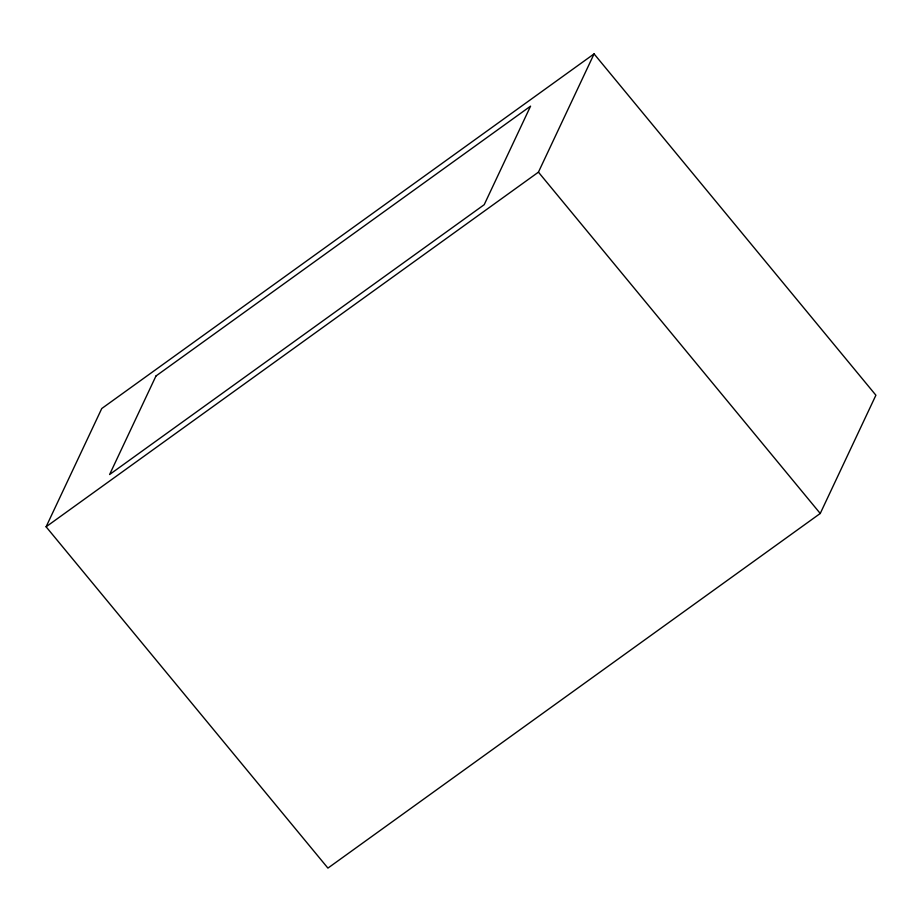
<?xml version="1.0" encoding="UTF-8"?>
<svg xmlns="http://www.w3.org/2000/svg" width="922" height="922" viewBox="0 0 922 922"><rect width="100%" height="100%" fill="white"/><g stroke="black" fill="none" stroke-linecap="round" stroke-linejoin="round"><path stroke-width="1.38" d="M46.1 526.785L101.754 408.527L594.079 53.891L875.9 395.215L820.246 513.473L327.921 868.109L46.1 526.785L538.436 172.149L594.079 53.891M538.436 172.149L820.246 513.473M155.979 375.98L109.603 474.519L484.2 204.696L530.576 106.145L155.979 375.98"/></g></svg>
